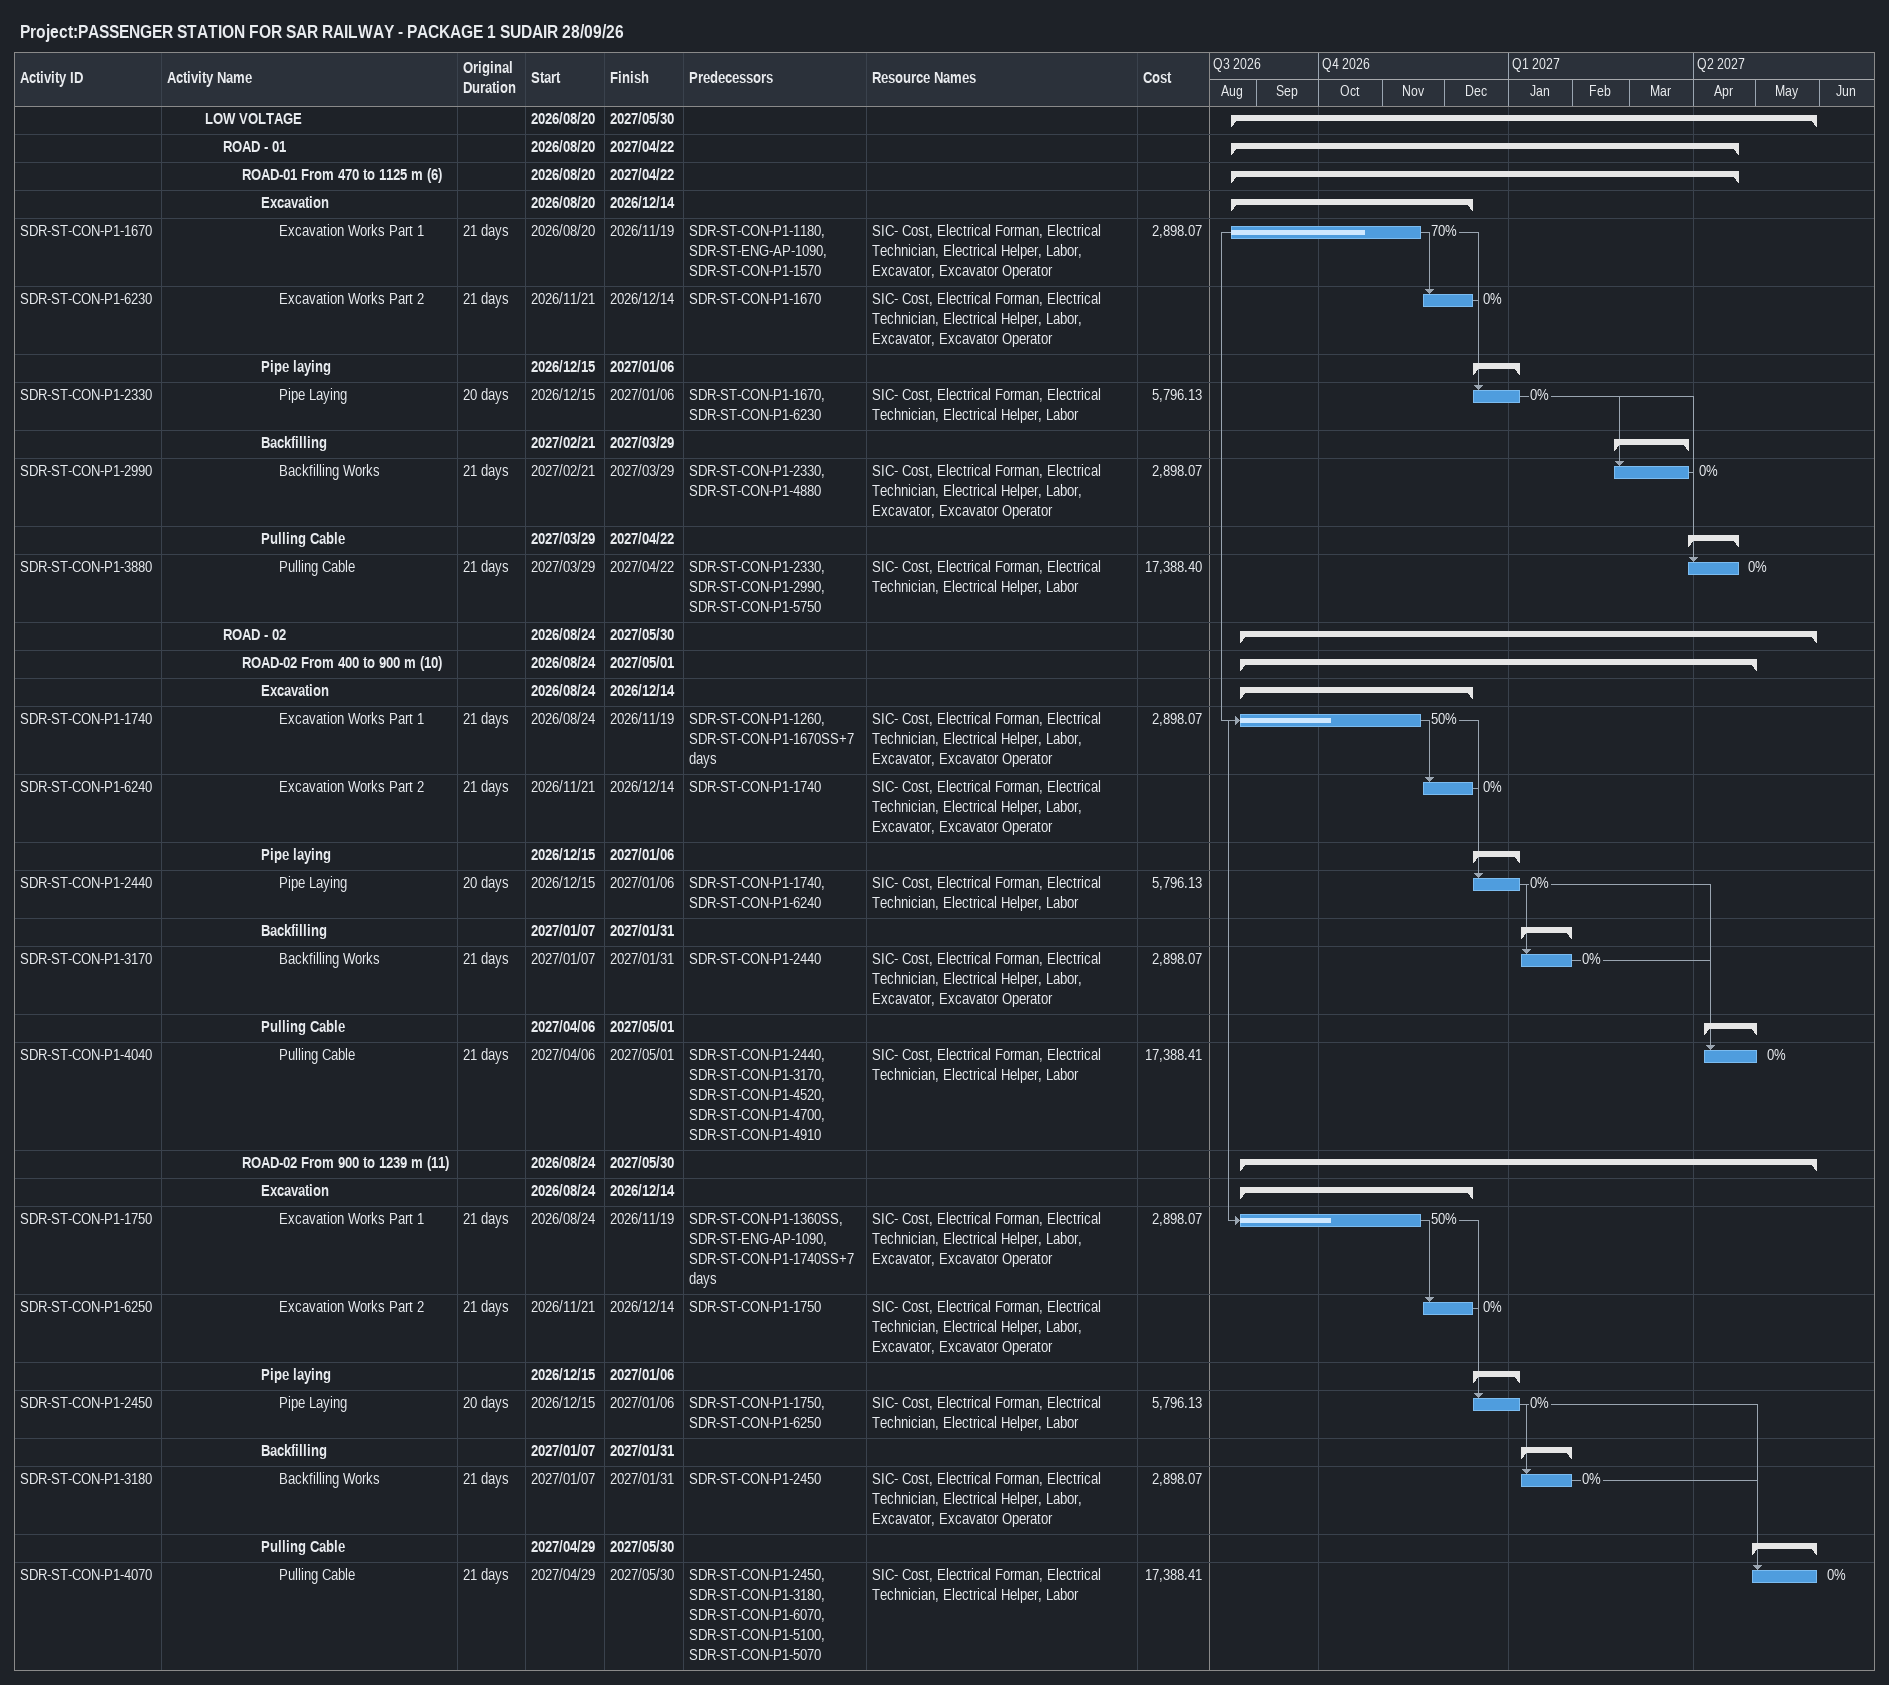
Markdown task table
Project:PASSENGER STATION FOR SAR RAILWAY - PACKAGE 1 SUDAIR 28/09/26

| ID | Level | Task | Original duration | Start | Finish | Predecessors | Resources | % complete | Cost |
|---|---|---|---|---|---|---|---|---|---|
|  | 3 | **LOW VOLTAGE** |  | 2026-08-20 | 2027-05-30 |  |  |  |  |
|  | 4 | **ROAD - 01** |  | 2026-08-20 | 2027-04-22 |  |  |  |  |
|  | 5 | **ROAD-01 From 470 to 1125 m (6)** |  | 2026-08-20 | 2027-04-22 |  |  |  |  |
|  | 6 | **Excavation** |  | 2026-08-20 | 2026-12-14 |  |  |  |  |
| SDR-ST-CON-P1-1670 | 7 | Excavation Works Part 1 | 21d | 2026-08-20 | 2026-11-19 | SDR-ST-CON-P1-1180, SDR-ST-ENG-AP-1090, SDR-ST-CON-P1-1570 | SIC- Cost, Electrical Forman, Electrical Technician, Electrical Helper, Labor, Excavator, Excavator Operator | 70 | 2898.07 |
| SDR-ST-CON-P1-6230 | 7 | Excavation Works Part 2 | 21d | 2026-11-21 | 2026-12-14 | SDR-ST-CON-P1-1670 | SIC- Cost, Electrical Forman, Electrical Technician, Electrical Helper, Labor, Excavator, Excavator Operator | 0 |  |
|  | 6 | **Pipe laying** |  | 2026-12-15 | 2027-01-06 |  |  |  |  |
| SDR-ST-CON-P1-2330 | 7 | Pipe Laying | 20d | 2026-12-15 | 2027-01-06 | SDR-ST-CON-P1-1670, SDR-ST-CON-P1-6230 | SIC- Cost, Electrical Forman, Electrical Technician, Electrical Helper, Labor | 0 | 5796.13 |
|  | 6 | **Backfilling** |  | 2027-02-21 | 2027-03-29 |  |  |  |  |
| SDR-ST-CON-P1-2990 | 7 | Backfilling Works | 21d | 2027-02-21 | 2027-03-29 | SDR-ST-CON-P1-2330, SDR-ST-CON-P1-4880 | SIC- Cost, Electrical Forman, Electrical Technician, Electrical Helper, Labor, Excavator, Excavator Operator | 0 | 2898.07 |
|  | 6 | **Pulling Cable** |  | 2027-03-29 | 2027-04-22 |  |  |  |  |
| SDR-ST-CON-P1-3880 | 7 | Pulling Cable | 21d | 2027-03-29 | 2027-04-22 | SDR-ST-CON-P1-2330, SDR-ST-CON-P1-2990, SDR-ST-CON-P1-5750 | SIC- Cost, Electrical Forman, Electrical Technician, Electrical Helper, Labor | 0 | 17388.40 |
|  | 4 | **ROAD - 02** |  | 2026-08-24 | 2027-05-30 |  |  |  |  |
|  | 5 | **ROAD-02 From 400 to 900 m (10)** |  | 2026-08-24 | 2027-05-01 |  |  |  |  |
|  | 6 | **Excavation** |  | 2026-08-24 | 2026-12-14 |  |  |  |  |
| SDR-ST-CON-P1-1740 | 7 | Excavation Works Part 1 | 21d | 2026-08-24 | 2026-11-19 | SDR-ST-CON-P1-1260, SDR-ST-CON-P1-1670SS+7d | SIC- Cost, Electrical Forman, Electrical Technician, Electrical Helper, Labor, Excavator, Excavator Operator | 50 | 2898.07 |
| SDR-ST-CON-P1-6240 | 7 | Excavation Works Part 2 | 21d | 2026-11-21 | 2026-12-14 | SDR-ST-CON-P1-1740 | SIC- Cost, Electrical Forman, Electrical Technician, Electrical Helper, Labor, Excavator, Excavator Operator | 0 |  |
|  | 6 | **Pipe laying** |  | 2026-12-15 | 2027-01-06 |  |  |  |  |
| SDR-ST-CON-P1-2440 | 7 | Pipe Laying | 20d | 2026-12-15 | 2027-01-06 | SDR-ST-CON-P1-1740, SDR-ST-CON-P1-6240 | SIC- Cost, Electrical Forman, Electrical Technician, Electrical Helper, Labor | 0 | 5796.13 |
|  | 6 | **Backfilling** |  | 2027-01-07 | 2027-01-31 |  |  |  |  |
| SDR-ST-CON-P1-3170 | 7 | Backfilling Works | 21d | 2027-01-07 | 2027-01-31 | SDR-ST-CON-P1-2440 | SIC- Cost, Electrical Forman, Electrical Technician, Electrical Helper, Labor, Excavator, Excavator Operator | 0 | 2898.07 |
|  | 6 | **Pulling Cable** |  | 2027-04-06 | 2027-05-01 |  |  |  |  |
| SDR-ST-CON-P1-4040 | 7 | Pulling Cable | 21d | 2027-04-06 | 2027-05-01 | SDR-ST-CON-P1-2440, SDR-ST-CON-P1-3170, SDR-ST-CON-P1-4520, SDR-ST-CON-P1-4700, SDR-ST-CON-P1-4910 | SIC- Cost, Electrical Forman, Electrical Technician, Electrical Helper, Labor | 0 | 17388.41 |
|  | 5 | **ROAD-02 From 900 to 1239 m (11)** |  | 2026-08-24 | 2027-05-30 |  |  |  |  |
|  | 6 | **Excavation** |  | 2026-08-24 | 2026-12-14 |  |  |  |  |
| SDR-ST-CON-P1-1750 | 7 | Excavation Works Part 1 | 21d | 2026-08-24 | 2026-11-19 | SDR-ST-CON-P1-1360SS, SDR-ST-ENG-AP-1090, SDR-ST-CON-P1-1740SS+7d | SIC- Cost, Electrical Forman, Electrical Technician, Electrical Helper, Labor, Excavator, Excavator Operator | 50 | 2898.07 |
| SDR-ST-CON-P1-6250 | 7 | Excavation Works Part 2 | 21d | 2026-11-21 | 2026-12-14 | SDR-ST-CON-P1-1750 | SIC- Cost, Electrical Forman, Electrical Technician, Electrical Helper, Labor, Excavator, Excavator Operator | 0 |  |
|  | 6 | **Pipe laying** |  | 2026-12-15 | 2027-01-06 |  |  |  |  |
| SDR-ST-CON-P1-2450 | 7 | Pipe Laying | 20d | 2026-12-15 | 2027-01-06 | SDR-ST-CON-P1-1750, SDR-ST-CON-P1-6250 | SIC- Cost, Electrical Forman, Electrical Technician, Electrical Helper, Labor | 0 | 5796.13 |
|  | 6 | **Backfilling** |  | 2027-01-07 | 2027-01-31 |  |  |  |  |
| SDR-ST-CON-P1-3180 | 7 | Backfilling Works | 21d | 2027-01-07 | 2027-01-31 | SDR-ST-CON-P1-2450 | SIC- Cost, Electrical Forman, Electrical Technician, Electrical Helper, Labor, Excavator, Excavator Operator | 0 | 2898.07 |
|  | 6 | **Pulling Cable** |  | 2027-04-29 | 2027-05-30 |  |  |  |  |
| SDR-ST-CON-P1-4070 | 7 | Pulling Cable | 21d | 2027-04-29 | 2027-05-30 | SDR-ST-CON-P1-2450, SDR-ST-CON-P1-3180, SDR-ST-CON-P1-6070, SDR-ST-CON-P1-5100, SDR-ST-CON-P1-5070 | SIC- Cost, Electrical Forman, Electrical Technician, Electrical Helper, Labor | 0 | 17388.41 |
